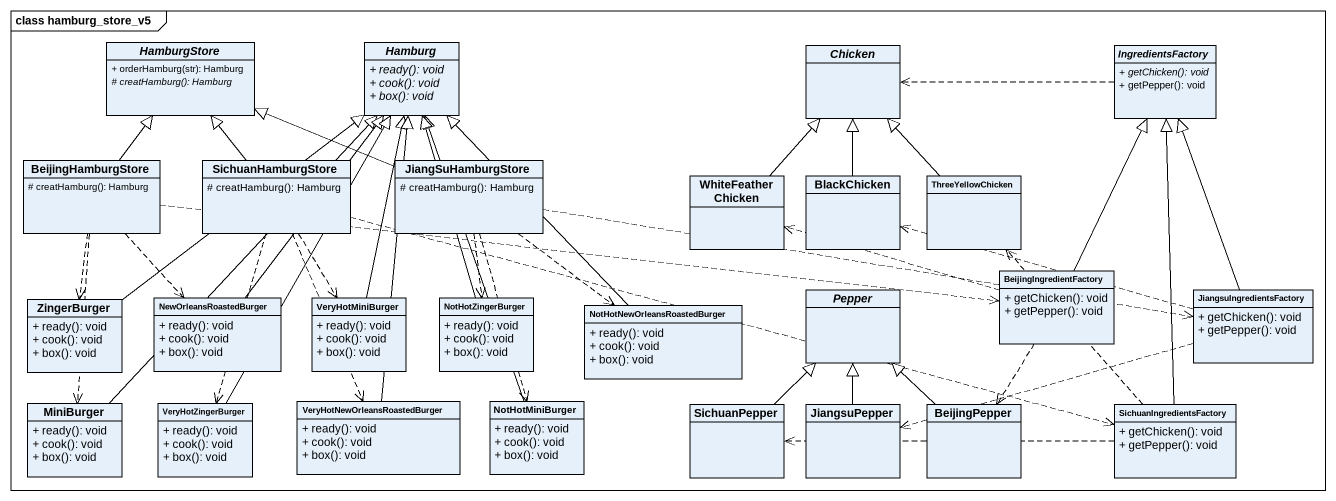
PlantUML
@startuml
mainframe class hamburg_store_v5
hide circle
hide empty members
skinparam classAttributeIconSize 0
abstract class HamburgStore {
  + orderHamburg(str): Hamburg
  {abstract} # creatHamburg(): Hamburg
}
abstract class Hamburg {
  {abstract} + ready(): void
  {abstract} + cook(): void
  {abstract} + box(): void
}
abstract class Chicken
abstract class IngredientsFactory {
  {abstract} + getChicken(): void
  + getPepper(): void
}
class BeijingHamburgStore {
  # creatHamburg(): Hamburg
}
class SichuanHamburgStore {
  # creatHamburg(): Hamburg
}
class JiangSuHamburgStore {
  # creatHamburg(): Hamburg
}
class WhiteFeatherChicken
class BlackChicken
class ThreeYellowChicken
class BeijingIngredientFactory {
  + getChicken(): void
  + getPepper(): void
}
class ZingerBurger {
  + ready(): void
  + cook(): void
  + box(): void
}
class NewOrleansRoastedBurger {
  + ready(): void
  + cook(): void
  + box(): void
}
class VeryHotMiniBurger {
  + ready(): void
  + cook(): void
  + box(): void
}
class NotHotZingerBurger {
  + ready(): void
  + cook(): void
  + box(): void
}
class "NotHotNewOrleansRoastedBurger" as NotHotNewOrleansRoastedBurge {
  + ready(): void
  + cook(): void
  + box(): void
}
abstract class Pepper
class JiangsuIngredientsFactory {
  + getChicken(): void
  + getPepper(): void
}
class MiniBurger {
  + ready(): void
  + cook(): void
  + box(): void
}
class VeryHotZingerBurger {
  + ready(): void
  + cook(): void
  + box(): void
}
class "VeryHotNewOrleansRoastedBurger" as VeryHotNewOrleansRoastedBurg {
  + ready(): void
  + cook(): void
  + box(): void
}
class NotHotMiniBurger {
  + ready(): void
  + cook(): void
  + box(): void
}
class SichuanPepper
class JiangsuPepper
class BeijingPepper
class SichuanIngredientsFactory {
  + getChicken(): void
  + getPepper(): void
}
IngredientsFactory .left.> Chicken
BeijingHamburgStore -up-|> HamburgStore
BeijingHamburgStore .right.> BeijingIngredientFactory
BeijingHamburgStore ..> ZingerBurger
BeijingHamburgStore ..> NewOrleansRoastedBurger
BeijingHamburgStore ..> MiniBurger
SichuanHamburgStore -up-|> HamburgStore
SichuanHamburgStore ..> VeryHotMiniBurger
SichuanHamburgStore ..> VeryHotZingerBurger
SichuanHamburgStore ..> VeryHotNewOrleansRoastedBurg
SichuanHamburgStore .right.> SichuanIngredientsFactory
JiangSuHamburgStore -left-|> HamburgStore
JiangSuHamburgStore ..> NotHotZingerBurger
JiangSuHamburgStore ..> NotHotNewOrleansRoastedBurge
JiangSuHamburgStore .right.> JiangsuIngredientsFactory
JiangSuHamburgStore ..> NotHotMiniBurger
WhiteFeatherChicken -up-|> Chicken
BlackChicken -up-|> Chicken
ThreeYellowChicken -up-|> Chicken
BeijingIngredientFactory -up-|> IngredientsFactory
BeijingIngredientFactory .left.> WhiteFeatherChicken
BeijingIngredientFactory ..> BeijingPepper
ZingerBurger -up-|> Hamburg
NewOrleansRoastedBurger -up-|> Hamburg
VeryHotMiniBurger -up-|> Hamburg
NotHotZingerBurger -up-|> Hamburg
NotHotNewOrleansRoastedBurge -up-|> Hamburg
JiangsuIngredientsFactory -up-|> IngredientsFactory
JiangsuIngredientsFactory .left.> BlackChicken
JiangsuIngredientsFactory .left.> JiangsuPepper
MiniBurger -up-|> Hamburg
VeryHotZingerBurger -up-|> Hamburg
VeryHotNewOrleansRoastedBurg -up-|> Hamburg
NotHotMiniBurger -up-|> Hamburg
SichuanPepper -up-|> Pepper
JiangsuPepper -up-|> Pepper
BeijingPepper -up-|> Pepper
SichuanIngredientsFactory -up-|> IngredientsFactory
SichuanIngredientsFactory .up.> ThreeYellowChicken
SichuanIngredientsFactory .left.> SichuanPepper
@enduml
